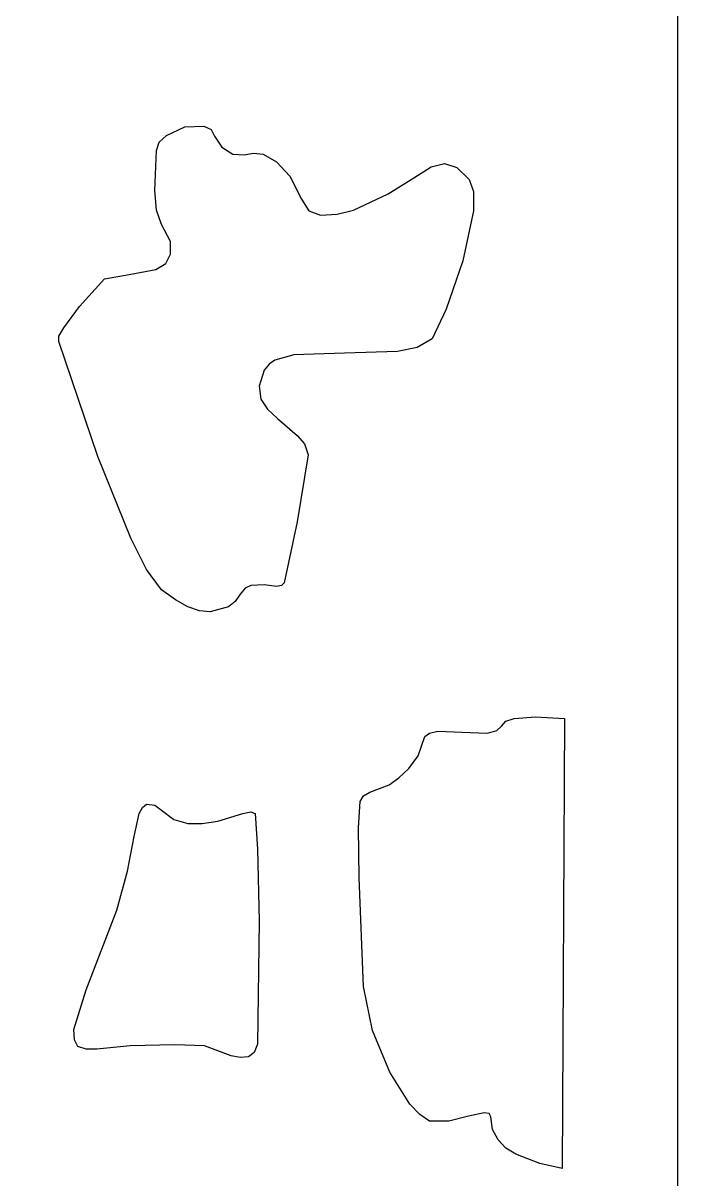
# Model space of a CAD drawing. Header units: centimetres. Extents: x -9.5 to 4.7, y -9.1 to 10.1.
# Drawn here: x 2.793 to 4.658, y -1.647 to 1.648 of the extents above; entities that cross this region are included whole.
import ezdxf

# ---------------------------------------------------------------- set-up
doc = ezdxf.new("R2010")
doc.units = ezdxf.units.CM
doc.header["$MEASUREMENT"] = 0
doc.layers.add('layer 1', color=7, linetype='Continuous')

msp = doc.modelspace()

# ---------------------------------------------------------------- linework, layer by layer
at = {"layer": 'layer 1', "color": 142}
for points, knots in [([(4.65826, -9.10151), (4.65826, -9.10151), (-1.74878, -9.10249), (-1.74878, -9.10249), (-1.74878, -9.10249), (-1.74878, -9.10249), (-1.74878, 10.11864), (-1.74878, 10.11864), (-1.74878, 10.11864), (-1.74878, 10.11864), (4.65826, 10.11864), (4.65826, 10.11864), (4.65826, 10.11864), (4.65826, 10.11864), (4.65826, -9.10151), (4.65826, -9.10151)], [0, 0, 0, 0, 0.2, 0.2, 0.2, 0.2, 0.4, 0.4, 0.4, 0.4, 0.6, 0.6, 0.6, 0.6, 1, 1, 1, 1]), ([(2.8949, 0.74046), (2.8949, 0.74046), (3.00596, 0.41197), (3.00596, 0.41197), (3.00596, 0.41197), (3.00596, 0.41197), (3.10029, 0.17998), (3.10029, 0.17998), (3.10029, 0.17998), (3.10029, 0.17998), (3.14478, 0.09057), (3.14478, 0.09057), (3.14478, 0.09057), (3.14478, 0.09057), (3.18749, 0.03267), (3.18749, 0.03267), (3.18749, 0.03267), (3.18749, 0.03267), (3.22736, 0.00352), (3.22736, 0.00352), (3.22736, 0.00352), (3.22736, 0.00352), (3.2626, -0.01578), (3.2626, -0.01578), (3.2626, -0.01578), (3.2626, -0.01578), (3.2957, -0.02779), (3.2957, -0.02779), (3.2957, -0.02779), (3.2957, -0.02779), (3.32631, -0.03015), (3.32631, -0.03015), (3.32631, -0.03015), (3.32631, -0.03015), (3.37828, -0.01578), (3.37828, -0.01578), (3.37828, -0.01578), (3.37828, -0.01578), (3.39715, -0.0012), (3.39715, -0.0012), (3.39715, -0.0012), (3.39715, -0.0012), (3.41138, 0.02046), (3.41138, 0.02046), (3.41138, 0.02046), (3.41138, 0.02046), (3.42527, 0.0374), (3.42527, 0.0374), (3.42527, 0.0374), (3.42527, 0.0374), (3.44199, 0.04468), (3.44199, 0.04468), (3.44199, 0.04468), (3.44199, 0.04468), (3.47973, 0.04705), (3.47973, 0.04705), (3.47973, 0.04705), (3.47973, 0.04705), (3.51496, 0.04232), (3.51496, 0.04232), (3.51496, 0.04232), (3.51496, 0.04232), (3.5292, 0.04468), (3.5292, 0.04468), (3.5292, 0.04468), (3.5292, 0.04468), (3.53632, 0.05197), (3.53632, 0.05197), (3.53632, 0.05197), (3.53632, 0.05197), (3.57405, 0.22587), (3.57405, 0.22587), (3.57405, 0.22587), (3.57405, 0.22587), (3.60466, 0.4167), (3.60466, 0.4167), (3.60466, 0.4167), (3.60466, 0.4167), (3.59505, 0.44821), (3.59505, 0.44821), (3.59505, 0.44821), (3.59505, 0.44821), (3.57405, 0.47223), (3.57405, 0.47223), (3.57405, 0.47223), (3.57405, 0.47223), (3.51746, 0.52068), (3.51746, 0.52068), (3.51746, 0.52068), (3.51746, 0.52068), (3.48898, 0.54727), (3.48898, 0.54727), (3.48898, 0.54727), (3.48898, 0.54727), (3.47011, 0.57622), (3.47011, 0.57622), (3.47011, 0.57622), (3.47011, 0.57622), (3.46549, 0.61245), (3.46549, 0.61245), (3.46549, 0.61245), (3.46549, 0.61245), (3.47973, 0.65834), (3.47973, 0.65834), (3.47973, 0.65834), (3.47973, 0.65834), (3.49361, 0.67528), (3.49361, 0.67528), (3.49361, 0.67528), (3.49361, 0.67528), (3.51034, 0.68729), (3.51034, 0.68729), (3.51034, 0.68729), (3.51034, 0.68729), (3.56444, 0.70186), (3.56444, 0.70186), (3.56444, 0.70186), (3.56444, 0.70186), (3.70824, 0.70659), (3.70824, 0.70659), (3.70824, 0.70659), (3.70824, 0.70659), (3.85916, 0.71151), (3.85916, 0.71151), (3.85916, 0.71151), (3.85916, 0.71151), (3.91576, 0.72353), (3.91576, 0.72353), (3.91576, 0.72353), (3.91576, 0.72353), (3.95812, 0.74775), (3.95812, 0.74775), (3.95812, 0.74775), (3.95812, 0.74775), (3.99834, 0.83224), (3.99834, 0.83224), (3.99834, 0.83224), (3.99834, 0.83224), (4.04532, 0.97009), (4.04532, 0.97009), (4.04532, 0.97009), (4.04532, 0.97009), (4.07594, 1.11248), (4.07594, 1.11248), (4.07594, 1.11248), (4.07594, 1.11248), (4.07594, 1.16821), (4.07594, 1.16821), (4.07594, 1.16821), (4.07594, 1.16821), (4.06419, 1.20189), (4.06419, 1.20189), (4.06419, 1.20189), (4.06419, 1.20189), (4.02895, 1.23576), (4.02895, 1.23576), (4.02895, 1.23576), (4.02895, 1.23576), (3.99336, 1.24797), (3.99336, 1.24797), (3.99336, 1.24797), (3.99336, 1.24797), (3.95563, 1.23813), (3.95563, 1.23813), (3.95563, 1.23813), (3.95563, 1.23813), (3.90615, 1.20681), (3.90615, 1.20681), (3.90615, 1.20681), (3.90615, 1.20681), (3.83318, 1.16093), (3.83318, 1.16093), (3.83318, 1.16093), (3.83318, 1.16093), (3.73423, 1.11504), (3.73423, 1.11504), (3.73423, 1.11504), (3.73423, 1.11504), (3.68724, 1.10283), (3.68724, 1.10283), (3.68724, 1.10283), (3.68724, 1.10283), (3.6399, 1.10047), (3.6399, 1.10047), (3.6399, 1.10047), (3.6399, 1.10047), (3.6068, 1.11248), (3.6068, 1.11248), (3.6068, 1.11248), (3.6068, 1.11248), (3.5858, 1.14635), (3.5858, 1.14635), (3.5858, 1.14635), (3.5858, 1.14635), (3.55269, 1.21154), (3.55269, 1.21154), (3.55269, 1.21154), (3.55269, 1.21154), (3.51496, 1.2527), (3.51496, 1.2527), (3.51496, 1.2527), (3.51496, 1.2527), (3.47723, 1.27436), (3.47723, 1.27436), (3.47723, 1.27436), (3.47723, 1.27436), (3.44911, 1.27692), (3.44911, 1.27692), (3.44911, 1.27692), (3.44911, 1.27692), (3.42313, 1.272), (3.42313, 1.272), (3.42313, 1.272), (3.42313, 1.272), (3.39003, 1.27436), (3.39003, 1.27436), (3.39003, 1.27436), (3.39003, 1.27436), (3.35942, 1.29386), (3.35942, 1.29386), (3.35942, 1.29386), (3.35942, 1.29386), (3.33806, 1.32517), (3.33806, 1.32517), (3.33806, 1.32517), (3.33806, 1.32517), (3.3288, 1.34447), (3.3288, 1.34447), (3.3288, 1.34447), (3.3288, 1.34447), (3.30745, 1.35412), (3.30745, 1.35412), (3.30745, 1.35412), (3.30745, 1.35412), (3.25334, 1.35176), (3.25334, 1.35176), (3.25334, 1.35176), (3.25334, 1.35176), (3.20137, 1.32754), (3.20137, 1.32754), (3.20137, 1.32754), (3.20137, 1.32754), (3.18037, 1.30824), (3.18037, 1.30824), (3.18037, 1.30824), (3.18037, 1.30824), (3.17325, 1.28421), (3.17325, 1.28421), (3.17325, 1.28421), (3.17325, 1.28421), (3.16863, 1.17058), (3.16863, 1.17058), (3.16863, 1.17058), (3.16863, 1.17058), (3.17325, 1.11504), (3.17325, 1.11504), (3.17325, 1.11504), (3.17325, 1.11504), (3.18749, 1.07388), (3.18749, 1.07388), (3.18749, 1.07388), (3.18749, 1.07388), (3.21312, 1.02563), (3.21312, 1.02563), (3.21312, 1.02563), (3.21312, 1.02563), (3.21312, 0.98939), (3.21312, 0.98939), (3.21312, 0.98939), (3.21312, 0.98939), (3.19924, 0.96281), (3.19924, 0.96281), (3.19924, 0.96281), (3.19924, 0.96281), (3.17076, 0.94587), (3.17076, 0.94587), (3.17076, 0.94587), (3.17076, 0.94587), (3.0953, 0.9313), (3.0953, 0.9313), (3.0953, 0.9313), (3.0953, 0.9313), (3.02483, 0.91928), (3.02483, 0.91928), (3.02483, 0.91928), (3.02483, 0.91928), (2.95399, 0.83952), (2.95399, 0.83952), (2.95399, 0.83952), (2.95399, 0.83952), (2.90914, 0.77906), (2.90914, 0.77906), (2.90914, 0.77906), (2.90914, 0.77906), (2.8949, 0.75504), (2.8949, 0.75504), (2.8949, 0.75504), (2.8949, 0.75504), (2.8949, 0.74046), (2.8949, 0.74046)], [0, 0, 0, 0, 0.0131579, 0.0131579, 0.0131579, 0.0131579, 0.0263158, 0.0263158, 0.0263158, 0.0263158, 0.0394737, 0.0394737, 0.0394737, 0.0394737, 0.0526316, 0.0526316, 0.0526316, 0.0526316, 0.0657895, 0.0657895, 0.0657895, 0.0657895, 0.0789474, 0.0789474, 0.0789474, 0.0789474, 0.0921053, 0.0921053, 0.0921053, 0.0921053, 0.1052632, 0.1052632, 0.1052632, 0.1052632, 0.1184211, 0.1184211, 0.1184211, 0.1184211, 0.1315789, 0.1315789, 0.1315789, 0.1315789, 0.1447368, 0.1447368, 0.1447368, 0.1447368, 0.1578947, 0.1578947, 0.1578947, 0.1578947, 0.1710526, 0.1710526, 0.1710526, 0.1710526, 0.1842105, 0.1842105, 0.1842105, 0.1842105, 0.1973684, 0.1973684, 0.1973684, 0.1973684, 0.2105263, 0.2105263, 0.2105263, 0.2105263, 0.2236842, 0.2236842, 0.2236842, 0.2236842, 0.2368421, 0.2368421, 0.2368421, 0.2368421, 0.25, 0.25, 0.25, 0.25, 0.2631579, 0.2631579, 0.2631579, 0.2631579, 0.2763158, 0.2763158, 0.2763158, 0.2763158, 0.2894737, 0.2894737, 0.2894737, 0.2894737, 0.3026316, 0.3026316, 0.3026316, 0.3026316, 0.3157895, 0.3157895, 0.3157895, 0.3157895, 0.3289474, 0.3289474, 0.3289474, 0.3289474, 0.3421053, 0.3421053, 0.3421053, 0.3421053, 0.3552632, 0.3552632, 0.3552632, 0.3552632, 0.3684211, 0.3684211, 0.3684211, 0.3684211, 0.3815789, 0.3815789, 0.3815789, 0.3815789, 0.3947368, 0.3947368, 0.3947368, 0.3947368, 0.4078947, 0.4078947, 0.4078947, 0.4078947, 0.4210526, 0.4210526, 0.4210526, 0.4210526, 0.4342105, 0.4342105, 0.4342105, 0.4342105, 0.4473684, 0.4473684, 0.4473684, 0.4473684, 0.4605263, 0.4605263, 0.4605263, 0.4605263, 0.4736842, 0.4736842, 0.4736842, 0.4736842, 0.4868421, 0.4868421, 0.4868421, 0.4868421, 0.5, 0.5, 0.5, 0.5, 0.5131579, 0.5131579, 0.5131579, 0.5131579, 0.5263158, 0.5263158, 0.5263158, 0.5263158, 0.5394737, 0.5394737, 0.5394737, 0.5394737, 0.5526316, 0.5526316, 0.5526316, 0.5526316, 0.5657895, 0.5657895, 0.5657895, 0.5657895, 0.5789474, 0.5789474, 0.5789474, 0.5789474, 0.5921053, 0.5921053, 0.5921053, 0.5921053, 0.6052632, 0.6052632, 0.6052632, 0.6052632, 0.6184211, 0.6184211, 0.6184211, 0.6184211, 0.6315789, 0.6315789, 0.6315789, 0.6315789, 0.6447368, 0.6447368, 0.6447368, 0.6447368, 0.6578947, 0.6578947, 0.6578947, 0.6578947, 0.6710526, 0.6710526, 0.6710526, 0.6710526, 0.6842105, 0.6842105, 0.6842105, 0.6842105, 0.6973684, 0.6973684, 0.6973684, 0.6973684, 0.7105263, 0.7105263, 0.7105263, 0.7105263, 0.7236842, 0.7236842, 0.7236842, 0.7236842, 0.7368421, 0.7368421, 0.7368421, 0.7368421, 0.75, 0.75, 0.75, 0.75, 0.7631579, 0.7631579, 0.7631579, 0.7631579, 0.7763158, 0.7763158, 0.7763158, 0.7763158, 0.7894737, 0.7894737, 0.7894737, 0.7894737, 0.8026316, 0.8026316, 0.8026316, 0.8026316, 0.8157895, 0.8157895, 0.8157895, 0.8157895, 0.8289474, 0.8289474, 0.8289474, 0.8289474, 0.8421053, 0.8421053, 0.8421053, 0.8421053, 0.8552632, 0.8552632, 0.8552632, 0.8552632, 0.8684211, 0.8684211, 0.8684211, 0.8684211, 0.8815789, 0.8815789, 0.8815789, 0.8815789, 0.8947368, 0.8947368, 0.8947368, 0.8947368, 0.9078947, 0.9078947, 0.9078947, 0.9078947, 0.9210526, 0.9210526, 0.9210526, 0.9210526, 0.9342105, 0.9342105, 0.9342105, 0.9342105, 0.9473684, 0.9473684, 0.9473684, 0.9473684, 0.9605263, 0.9605263, 0.9605263, 0.9605263, 0.9736842, 0.9736842, 0.9736842, 0.9736842, 1, 1, 1, 1]), ([(4.3283, -1.61747), (4.3283, -1.61747), (4.33542, -0.33462), (4.33542, -0.33462), (4.33542, -0.33462), (4.33542, -0.33462), (4.25284, -0.32989), (4.25284, -0.32989), (4.25284, -0.32989), (4.25284, -0.32989), (4.19162, -0.33462), (4.19162, -0.33462), (4.19162, -0.33462), (4.19162, -0.33462), (4.16813, -0.34191), (4.16813, -0.34191), (4.16813, -0.34191), (4.16813, -0.34191), (4.15602, -0.35648), (4.15602, -0.35648), (4.15602, -0.35648), (4.15602, -0.35648), (4.14214, -0.36849), (4.14214, -0.36849), (4.14214, -0.36849), (4.14214, -0.36849), (4.11616, -0.37578), (4.11616, -0.37578), (4.11616, -0.37578), (4.11616, -0.37578), (4.04319, -0.37322), (4.04319, -0.37322), (4.04319, -0.37322), (4.04319, -0.37322), (3.97449, -0.37086), (3.97449, -0.37086), (3.97449, -0.37086), (3.97449, -0.37086), (3.951, -0.37578), (3.951, -0.37578), (3.951, -0.37578), (3.951, -0.37578), (3.93712, -0.38543), (3.93712, -0.38543), (3.93712, -0.38543), (3.93712, -0.38543), (3.91825, -0.44097), (3.91825, -0.44097), (3.91825, -0.44097), (3.91825, -0.44097), (3.89227, -0.4772), (3.89227, -0.4772), (3.89227, -0.4772), (3.89227, -0.4772), (3.86379, -0.50379), (3.86379, -0.50379), (3.86379, -0.50379), (3.86379, -0.50379), (3.83567, -0.52309), (3.83567, -0.52309), (3.83567, -0.52309), (3.83567, -0.52309), (3.78121, -0.54475), (3.78121, -0.54475), (3.78121, -0.54475), (3.78121, -0.54475), (3.76235, -0.5544), (3.76235, -0.5544), (3.76235, -0.5544), (3.76235, -0.5544), (3.75309, -0.57134), (3.75309, -0.57134), (3.75309, -0.57134), (3.75309, -0.57134), (3.74846, -0.64637), (3.74846, -0.64637), (3.74846, -0.64637), (3.74846, -0.64637), (3.7506, -0.78876), (3.7506, -0.78876), (3.7506, -0.78876), (3.7506, -0.78876), (3.76235, -1.09815), (3.76235, -1.09815), (3.76235, -1.09815), (3.76235, -1.09815), (3.78833, -1.22379), (3.78833, -1.22379), (3.78833, -1.22379), (3.78833, -1.22379), (3.83781, -1.34215), (3.83781, -1.34215), (3.83781, -1.34215), (3.83781, -1.34215), (3.8944, -1.43393), (3.8944, -1.43393), (3.8944, -1.43393), (3.8944, -1.43393), (3.92288, -1.46288), (3.92288, -1.46288), (3.92288, -1.46288), (3.92288, -1.46288), (3.951, -1.48218), (3.951, -1.48218), (3.951, -1.48218), (3.951, -1.48218), (4.00546, -1.48218), (4.00546, -1.48218), (4.00546, -1.48218), (4.00546, -1.48218), (4.06205, -1.4678), (4.06205, -1.4678), (4.06205, -1.4678), (4.06205, -1.4678), (4.10655, -1.45815), (4.10655, -1.45815), (4.10655, -1.45815), (4.10655, -1.45815), (4.12079, -1.46051), (4.12079, -1.46051), (4.12079, -1.46051), (4.12079, -1.46051), (4.12541, -1.47016), (4.12541, -1.47016), (4.12541, -1.47016), (4.12541, -1.47016), (4.1304, -1.5064), (4.1304, -1.5064), (4.1304, -1.5064), (4.1304, -1.5064), (4.14677, -1.53535), (4.14677, -1.53535), (4.14677, -1.53535), (4.14677, -1.53535), (4.16813, -1.55957), (4.16813, -1.55957), (4.16813, -1.55957), (4.16813, -1.55957), (4.19625, -1.57651), (4.19625, -1.57651), (4.19625, -1.57651), (4.19625, -1.57651), (4.26459, -1.6031), (4.26459, -1.6031), (4.26459, -1.6031), (4.26459, -1.6031), (4.3283, -1.61747), (4.3283, -1.61747)], [0, 0, 0, 0, 0.0263158, 0.0263158, 0.0263158, 0.0263158, 0.0526316, 0.0526316, 0.0526316, 0.0526316, 0.0789474, 0.0789474, 0.0789474, 0.0789474, 0.1052632, 0.1052632, 0.1052632, 0.1052632, 0.1315789, 0.1315789, 0.1315789, 0.1315789, 0.1578947, 0.1578947, 0.1578947, 0.1578947, 0.1842105, 0.1842105, 0.1842105, 0.1842105, 0.2105263, 0.2105263, 0.2105263, 0.2105263, 0.2368421, 0.2368421, 0.2368421, 0.2368421, 0.2631579, 0.2631579, 0.2631579, 0.2631579, 0.2894737, 0.2894737, 0.2894737, 0.2894737, 0.3157895, 0.3157895, 0.3157895, 0.3157895, 0.3421053, 0.3421053, 0.3421053, 0.3421053, 0.3684211, 0.3684211, 0.3684211, 0.3684211, 0.3947368, 0.3947368, 0.3947368, 0.3947368, 0.4210526, 0.4210526, 0.4210526, 0.4210526, 0.4473684, 0.4473684, 0.4473684, 0.4473684, 0.4736842, 0.4736842, 0.4736842, 0.4736842, 0.5, 0.5, 0.5, 0.5, 0.5263158, 0.5263158, 0.5263158, 0.5263158, 0.5526316, 0.5526316, 0.5526316, 0.5526316, 0.5789474, 0.5789474, 0.5789474, 0.5789474, 0.6052632, 0.6052632, 0.6052632, 0.6052632, 0.6315789, 0.6315789, 0.6315789, 0.6315789, 0.6578947, 0.6578947, 0.6578947, 0.6578947, 0.6842105, 0.6842105, 0.6842105, 0.6842105, 0.7105263, 0.7105263, 0.7105263, 0.7105263, 0.7368421, 0.7368421, 0.7368421, 0.7368421, 0.7631579, 0.7631579, 0.7631579, 0.7631579, 0.7894737, 0.7894737, 0.7894737, 0.7894737, 0.8157895, 0.8157895, 0.8157895, 0.8157895, 0.8421053, 0.8421053, 0.8421053, 0.8421053, 0.8684211, 0.8684211, 0.8684211, 0.8684211, 0.8947368, 0.8947368, 0.8947368, 0.8947368, 0.9210526, 0.9210526, 0.9210526, 0.9210526, 0.9473684, 0.9473684, 0.9473684, 0.9473684, 1, 1, 1, 1]), ([(3.30994, -1.26732), (3.30994, -1.26732), (3.3854, -1.29627), (3.3854, -1.29627), (3.3854, -1.29627), (3.3854, -1.29627), (3.41138, -1.30099), (3.41138, -1.30099), (3.41138, -1.30099), (3.41138, -1.30099), (3.43488, -1.29863), (3.43488, -1.29863), (3.43488, -1.29863), (3.43488, -1.29863), (3.45125, -1.28662), (3.45125, -1.28662), (3.45125, -1.28662), (3.45125, -1.28662), (3.46086, -1.26239), (3.46086, -1.26239), (3.46086, -1.26239), (3.46086, -1.26239), (3.46549, -0.91204), (3.46549, -0.91204), (3.46549, -0.91204), (3.46549, -0.91204), (3.46086, -0.70664), (3.46086, -0.70664), (3.46086, -0.70664), (3.46086, -0.70664), (3.45374, -0.60521), (3.45374, -0.60521), (3.45374, -0.60521), (3.45374, -0.60521), (3.44199, -0.60049), (3.44199, -0.60049), (3.44199, -0.60049), (3.44199, -0.60049), (3.4185, -0.60521), (3.4185, -0.60521), (3.4185, -0.60521), (3.4185, -0.60521), (3.34767, -0.62707), (3.34767, -0.62707), (3.34767, -0.62707), (3.34767, -0.62707), (3.30282, -0.63416), (3.30282, -0.63416), (3.30282, -0.63416), (3.30282, -0.63416), (3.2626, -0.63416), (3.2626, -0.63416), (3.2626, -0.63416), (3.2626, -0.63416), (3.22273, -0.62215), (3.22273, -0.62215), (3.22273, -0.62215), (3.22273, -0.62215), (3.18749, -0.59556), (3.18749, -0.59556), (3.18749, -0.59556), (3.18749, -0.59556), (3.16863, -0.58099), (3.16863, -0.58099), (3.16863, -0.58099), (3.16863, -0.58099), (3.14478, -0.57863), (3.14478, -0.57863), (3.14478, -0.57863), (3.14478, -0.57863), (3.13303, -0.58828), (3.13303, -0.58828), (3.13303, -0.58828), (3.13303, -0.58828), (3.12378, -0.60521), (3.12378, -0.60521), (3.12378, -0.60521), (3.12378, -0.60521), (3.10954, -0.6704), (3.10954, -0.6704), (3.10954, -0.6704), (3.10954, -0.6704), (3.09068, -0.76946), (3.09068, -0.76946), (3.09068, -0.76946), (3.09068, -0.76946), (3.06006, -0.88073), (3.06006, -0.88073), (3.06006, -0.88073), (3.06006, -0.88073), (2.97286, -1.1078), (2.97286, -1.1078), (2.97286, -1.1078), (2.97286, -1.1078), (2.93762, -1.22123), (2.93762, -1.22123), (2.93762, -1.22123), (2.93762, -1.22123), (2.93975, -1.25038), (2.93975, -1.25038), (2.93975, -1.25038), (2.93975, -1.25038), (2.94936, -1.26968), (2.94936, -1.26968), (2.94936, -1.26968), (2.94936, -1.26968), (2.97286, -1.27697), (2.97286, -1.27697), (2.97286, -1.27697), (2.97286, -1.27697), (3.00347, -1.27697), (3.00347, -1.27697), (3.00347, -1.27697), (3.00347, -1.27697), (3.09779, -1.26732), (3.09779, -1.26732), (3.09779, -1.26732), (3.09779, -1.26732), (3.22522, -1.26476), (3.22522, -1.26476), (3.22522, -1.26476), (3.22522, -1.26476), (3.30994, -1.26732), (3.30994, -1.26732)], [0, 0, 0, 0, 0.03125, 0.03125, 0.03125, 0.03125, 0.0625, 0.0625, 0.0625, 0.0625, 0.09375, 0.09375, 0.09375, 0.09375, 0.125, 0.125, 0.125, 0.125, 0.15625, 0.15625, 0.15625, 0.15625, 0.1875, 0.1875, 0.1875, 0.1875, 0.21875, 0.21875, 0.21875, 0.21875, 0.25, 0.25, 0.25, 0.25, 0.28125, 0.28125, 0.28125, 0.28125, 0.3125, 0.3125, 0.3125, 0.3125, 0.34375, 0.34375, 0.34375, 0.34375, 0.375, 0.375, 0.375, 0.375, 0.40625, 0.40625, 0.40625, 0.40625, 0.4375, 0.4375, 0.4375, 0.4375, 0.46875, 0.46875, 0.46875, 0.46875, 0.5, 0.5, 0.5, 0.5, 0.53125, 0.53125, 0.53125, 0.53125, 0.5625, 0.5625, 0.5625, 0.5625, 0.59375, 0.59375, 0.59375, 0.59375, 0.625, 0.625, 0.625, 0.625, 0.65625, 0.65625, 0.65625, 0.65625, 0.6875, 0.6875, 0.6875, 0.6875, 0.71875, 0.71875, 0.71875, 0.71875, 0.75, 0.75, 0.75, 0.75, 0.78125, 0.78125, 0.78125, 0.78125, 0.8125, 0.8125, 0.8125, 0.8125, 0.84375, 0.84375, 0.84375, 0.84375, 0.875, 0.875, 0.875, 0.875, 0.90625, 0.90625, 0.90625, 0.90625, 0.9375, 0.9375, 0.9375, 0.9375, 1, 1, 1, 1])]:
    msp.add_open_spline(points, degree=3, knots=knots, dxfattribs=at)

doc.saveas('drawing.dxf')
